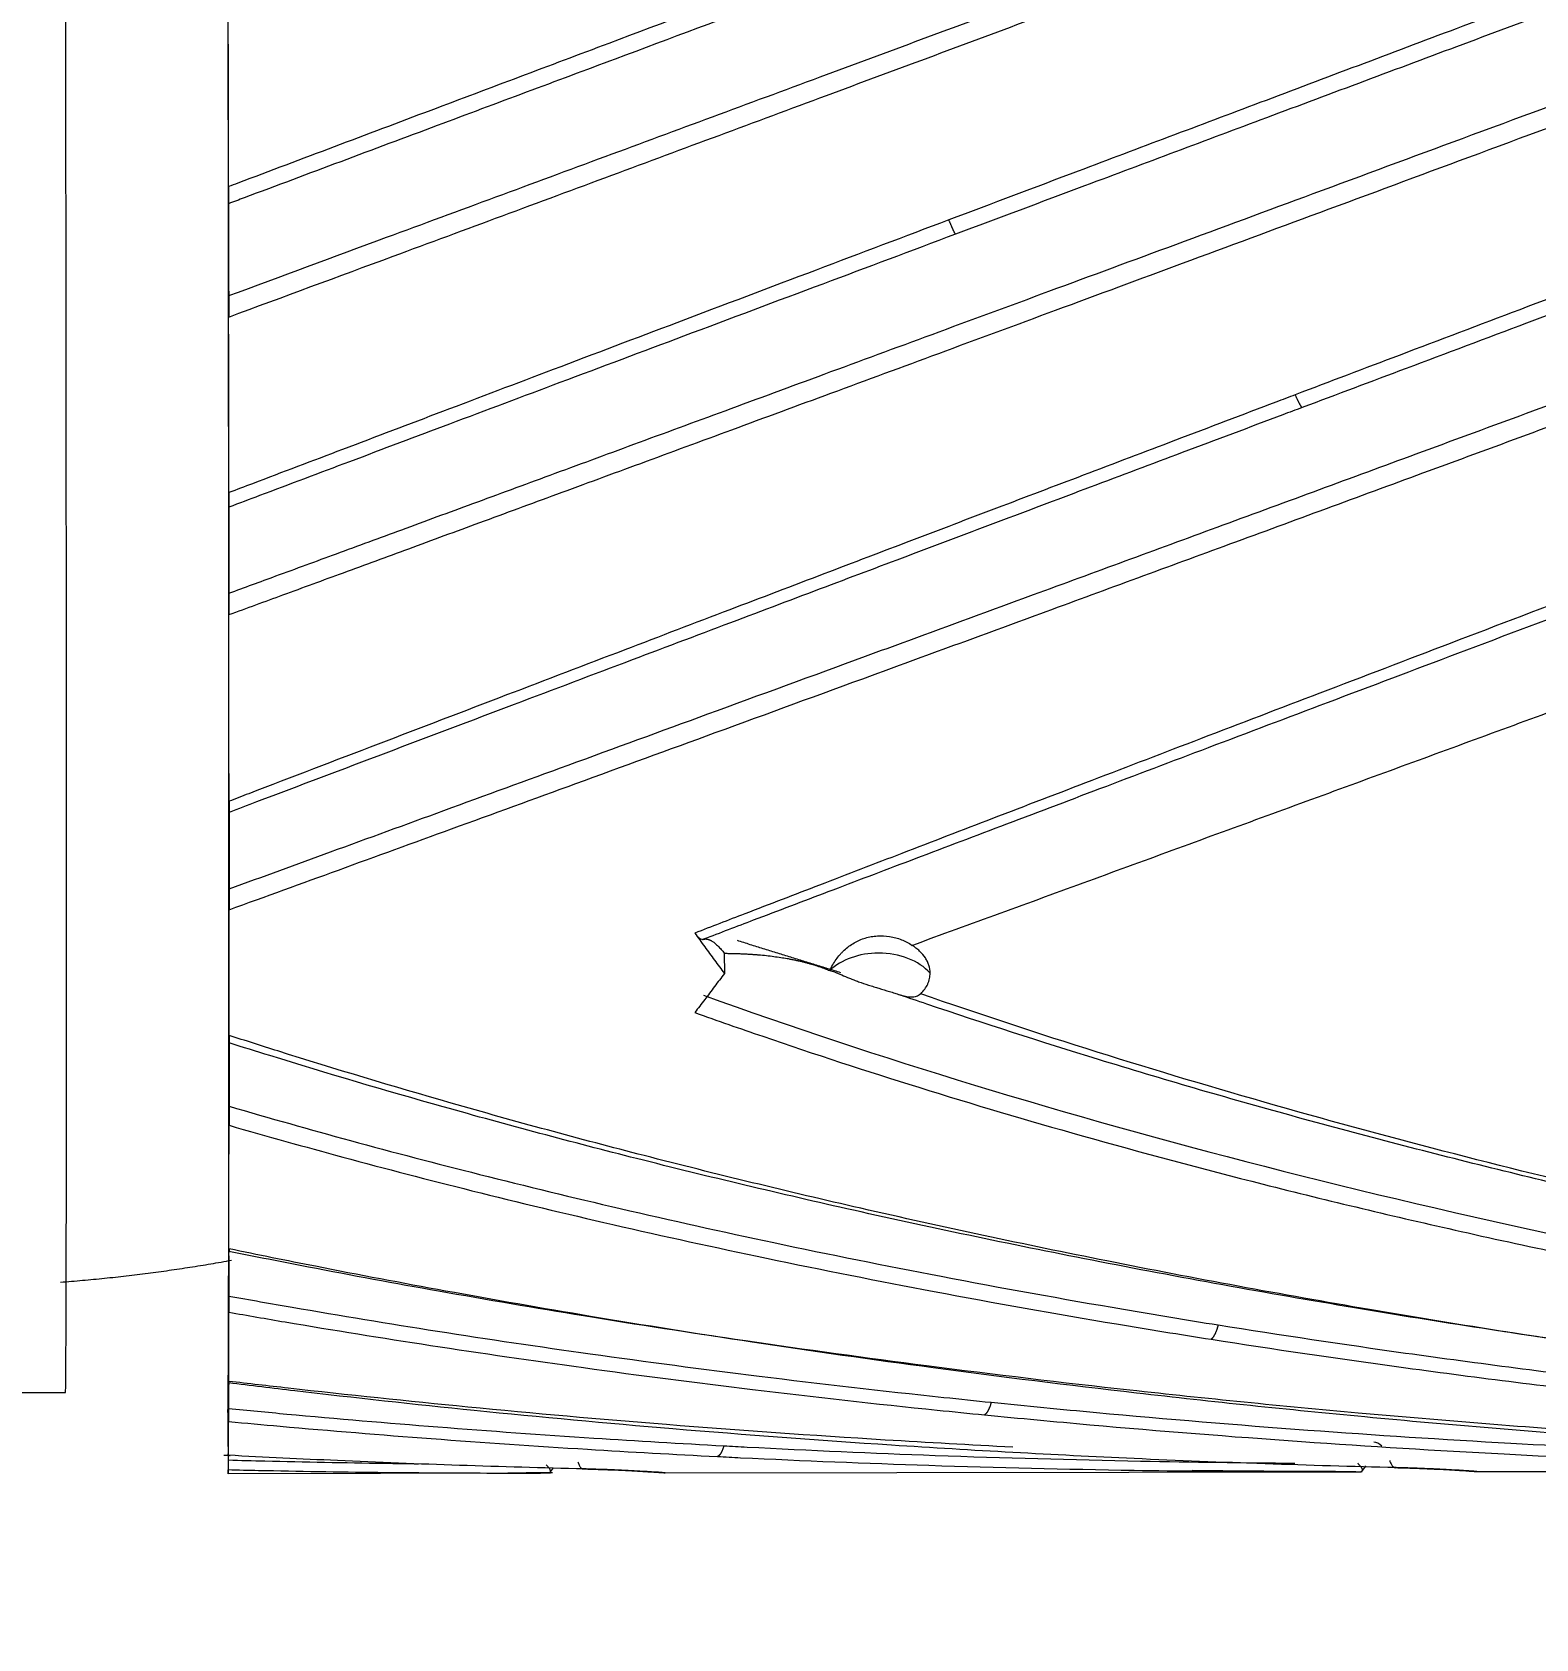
# Model space of a CAD drawing. Extents: x 16539 to 19738, y -91 to 2224.
# Drawn here: x 17701.7 to 17720.22, y 1903.74 to 1923.53 of the extents above; entities that cross this region are included whole.
import ezdxf

# ---------------------------------------------------------------- set-up
doc = ezdxf.new("R2010")
doc.units = 0
doc.header["$LTSCALE"] = 10
doc.header["$MEASUREMENT"] = 0
doc.header["$PDMODE"] = 3
doc.header["$PDSIZE"] = -10
doc.layers.get('0').update_dxf_attribs({"linetype": 'CONTINUOUS'})
doc.layers.get('DEFPOINTS').update_dxf_attribs({"linetype": 'CONTINUOUS'})
doc.layers.add('1', color=7, linetype='CONTINUOUS')
doc.styles.add('Daelim Dimension', font='NanumGothic.ttf')
doc.dimstyles.new('DEFAULT', dxfattribs={"dimscale": 2, "dimtxt": 2, "dimasz": 2, "dimexe": 0, "dimexo": 2, "dimgap": 1, "dimtad": 1, "dimdec": 1, "dimzin": 9, "dimdsep": 46, "dimtxsty": 'Daelim Dimension', "dimcen": 0.5, "dimclrd": 5, "dimclre": 5, "dimclrt": 256, "dimadec": 1, "dimazin": 0, "dimtfac": 1, "dimtdec": 1, "dimtix": 1, "dimtmove": 0, "dimatfit": 3, "dimfxl": 1, "dimtolj": 1, "dimtzin": 1, "dimlwd": 9, "dimlwe": 9, "dimarcsym": 0})

# ---------------------------------------------------------------- blocks, each defined once
blk = doc.blocks.new('*D22')
at = {"color": 5, "lineweight": 9, "ltscale": 0.5, "transparency": 16777216}
for p, q in [((17622.78, 2064.783), (18054.86, 2064.783)), ((18052.86, 1462.432), (18052.86, 2056.783)), ((17517.576, 1454.432), (18054.86, 1454.432))]:
    blk.add_line(p, q, dxfattribs=at)
at = {"color": 5, "ltscale": 0.5, "transparency": 16777216}
for points in [[(18051.527, 2056.783), (18054.193, 2056.783), (18052.86, 2064.783)], [(18051.527, 1462.432), (18054.193, 1462.432), (18052.86, 1454.432)]]:
    blk.add_solid(points, dxfattribs=at)
at = {"layer": 'DEFPOINTS', "color": 0, "ltscale": 0.5, "transparency": 16777216}
for p in [(17618.78, 2064.783), (18052.86, 2064.783), (17513.576, 1454.432)]:
    blk.add_point(p, dxfattribs=at)
at = {"color": 7, "ltscale": 0.5, "transparency": 16777216, "insert": (18039.973, 1759.608), "char_height": 20, "attachment_point": 5, "rotation": 90, "style": 'Daelim Dimension'}
blk.add_mtext('\\A1;610', dxfattribs=at)
blk = doc.blocks.new('*D25')
at = {"color": 5, "lineweight": 9, "ltscale": 0.5, "transparency": 16777216}
for p, q in [((17262.108, 1902.579), (17262.108, 1410.458)), ((17757.109, 1902.161), (17757.109, 1410.458)), ((17270.108, 1412.458), (17749.109, 1412.458))]:
    blk.add_line(p, q, dxfattribs=at)
at = {"color": 5, "ltscale": 0.5, "transparency": 16777216}
for points in [[(17270.108, 1413.791), (17270.108, 1411.125), (17262.108, 1412.458)], [(17749.109, 1413.791), (17749.109, 1411.125), (17757.109, 1412.458)]]:
    blk.add_solid(points, dxfattribs=at)
at = {"layer": 'DEFPOINTS', "color": 0, "ltscale": 0.5, "transparency": 16777216}
for p in [(17262.108, 1906.579), (17757.109, 1906.161), (17757.109, 1412.458)]:
    blk.add_point(p, dxfattribs=at)
at = {"color": 7, "ltscale": 0.5, "transparency": 16777216, "insert": (17509.609, 1425.345), "char_height": 20, "attachment_point": 5, "style": 'Daelim Dimension'}
blk.add_mtext('\\A1;495', dxfattribs=at)
blk = doc.blocks.new('*D27')
at = {"color": 5, "lineweight": 9, "ltscale": 0.5, "transparency": 16777216}
for p, q in [((17546.676, 2064.9), (17895.751, 2064.9)), ((17893.751, 1615.973), (17893.751, 2056.9)), ((17517.701, 1607.973), (17895.751, 1607.973))]:
    blk.add_line(p, q, dxfattribs=at)
at = {"color": 5, "ltscale": 0.5, "transparency": 16777216}
for points in [[(17892.418, 2056.9), (17895.085, 2056.9), (17893.751, 2064.9)], [(17892.418, 1615.973), (17895.085, 1615.973), (17893.751, 1607.973)]]:
    blk.add_solid(points, dxfattribs=at)
at = {"layer": 'DEFPOINTS', "color": 0, "ltscale": 0.5, "transparency": 16777216}
for p in [(17542.676, 2064.9), (17893.751, 2064.9), (17513.701, 1607.973)]:
    blk.add_point(p, dxfattribs=at)
at = {"color": 7, "ltscale": 0.5, "transparency": 16777216, "insert": (17880.979, 1836.436), "char_height": 20, "attachment_point": 5, "rotation": 90, "style": 'Daelim Dimension'}
blk.add_mtext('\\A1;457', dxfattribs=at)

msp = doc.modelspace()

# ---------------------------------------------------------------- linework, layer by layer
at = {"layer": '1', "color": 7, "linetype": 'Continuous', "lineweight": 18}
for p, q in [((17710.222, 1912.185), (17710.223, 1911.937)), ((17541.189, 1906.518), (17702.108, 1906.774)), ((17704.109, 1906.527), (17704.11, 1905.777)), ((17704.11, 1905.777), (17707.87, 1905.783)), ((17709.492, 1905.785), (17718.061, 1905.799)), ((17719.492, 1905.801), (17727.871, 1905.814))]:
    msp.add_line(p, q, dxfattribs=at)
for centre, major_axis, ratio, start_param, end_param in [((17702.076, 1926.774), (0.032, -20), 0.00156, 6.283183, 9.424775), ((17704.076, 1926.777), (0.032, -20.25), 0.00156, 6.283183, 7.853979), ((17704.076, 1926.777), (-0.033, 21), 0.00156, 4.464786, 4.566136), ((17704.076, 1926.777), (-0.033, 21), 0.00156, 4.273848, 4.38499), ((17704.076, 1926.777), (-0.033, 21), 0.00156, 4.061793, 4.193177), ((17704.076, 1926.777), (-0.033, 21), 0.00156, 3.874823, 3.979156), ((17704.076, 1926.777), (-0.033, 21), 0.00156, 3.660804, 3.792181), ((17704.076, 1926.777), (-0.033, 21), 0.00156, 3.468993, 3.580126), ((17704.076, 1926.777), (-0.033, 21), 0.00156, 3.287844, 3.389189), ((17718.223, 1905.411), (-0.008, -0.75), 0.350228, 2.784633, 3.177332), ((17704.076, 1926.777), (-0.033, 21), 0.00156, 3.14159, 3.208407)]:
    msp.add_ellipse(centre, major_axis=major_axis, ratio=ratio, start_param=start_param, end_param=end_param, dxfattribs=at)
at = {"layer": '1', "color": 7, "linetype": 'Continuous', "lineweight": 13}
for major_axis, start_param, end_param in [((0.75, 0), 1.573002, 2.505719), ((-0.75, 0), 3.70633, 4.714595)]:
    msp.add_ellipse((17712.124, 1911.657), major_axis=major_axis, ratio=0.707108, start_param=start_param, end_param=end_param, dxfattribs=at)
at = {"layer": '1', "color": 7, "linetype": 'Continuous', "lineweight": 18}
for points, knots in [([(17747.87, 1926.846), (17746.478, 1926.325), (17743.784, 1925.316), (17739.909, 1923.86), (17736.354, 1922.522), (17733.128, 1921.305), (17730.2, 1920.198), (17727.541, 1919.19), (17725.13, 1918.276), (17722.952, 1917.447), (17720.989, 1916.7), (17719.213, 1916.022), (17717.599, 1915.406), (17716.128, 1914.843), (17714.785, 1914.328), (17713.559, 1913.858), (17712.442, 1913.428), (17711.425, 1913.037), (17710.575, 1912.71), (17710.064, 1912.513), (17709.859, 1912.433)], [0, 0, 0, 0, 0.108226, 0.209563, 0.301641, 0.385393, 0.461507, 0.530868, 0.594071, 0.651236, 0.702815, 0.749624, 0.792378, 0.831554, 0.867473, 0.900385, 0.930499, 0.958044, 0.983157, 1, 1, 1, 1]), ([(17727.87, 1926.814), (17727.437, 1926.653), (17726.209, 1926.193), (17724.166, 1925.427), (17721.721, 1924.509), (17719.265, 1923.586), (17716.878, 1922.687), (17714.795, 1921.902), (17713.519, 1921.42), (17712.989, 1921.22)], [0, 0, 0, 0, 0.087041, 0.247089, 0.411197, 0.579335, 0.74205, 0.892746, 1, 1, 1, 1]), ([(17737.87, 1926.83), (17737.229, 1926.59), (17735.593, 1925.978), (17733.042, 1925.021), (17730.302, 1923.992), (17727.798, 1923.05), (17725.53, 1922.195), (17723.493, 1921.427), (17721.682, 1920.743), (17720.057, 1920.128), (17718.602, 1919.577), (17717.681, 1919.228), (17717.255, 1919.066)], [0, 0, 0, 0, 0.092924, 0.237218, 0.37012, 0.490597, 0.600989, 0.700099, 0.787194, 0.86512, 0.937449, 1, 1, 1, 1]), ([(17747.948, 1926.633), (17746.557, 1926.115), (17743.863, 1925.111), (17739.988, 1923.665), (17736.434, 1922.336), (17733.209, 1921.128), (17730.282, 1920.03), (17727.625, 1919.032), (17725.216, 1918.126), (17723.04, 1917.306), (17721.078, 1916.567), (17719.304, 1915.897), (17717.692, 1915.288), (17716.222, 1914.732), (17714.881, 1914.224), (17713.657, 1913.76), (17712.541, 1913.337), (17711.526, 1912.952), (17710.679, 1912.63), (17710.17, 1912.436), (17709.966, 1912.358)], [0, 0, 0, 0, 0.108234, 0.209578, 0.301662, 0.38542, 0.461539, 0.530905, 0.594113, 0.651281, 0.702864, 0.749676, 0.792433, 0.831612, 0.867534, 0.900448, 0.930564, 0.958111, 0.983226, 1, 1, 1, 1]), ([(17727.948, 1926.602), (17727.516, 1926.44), (17726.288, 1925.983), (17724.245, 1925.222), (17721.8, 1924.309), (17719.344, 1923.392), (17716.958, 1922.5), (17714.875, 1921.72), (17713.6, 1921.242), (17713.07, 1921.044)], [0, 0, 0, 0, 0.087041, 0.247089, 0.411197, 0.579335, 0.74205, 0.892746, 1, 1, 1, 1]), ([(17737.948, 1926.617), (17737.307, 1926.379), (17735.672, 1925.769), (17733.12, 1924.818), (17730.381, 1923.795), (17727.878, 1922.86), (17725.61, 1922.011), (17723.575, 1921.249), (17721.764, 1920.57), (17720.14, 1919.961), (17718.686, 1919.414), (17717.765, 1919.069), (17717.339, 1918.908)], [0, 0, 0, 0, 0.092924, 0.237218, 0.37012, 0.490597, 0.600989, 0.700099, 0.787194, 0.86512, 0.937449, 1, 1, 1, 1]), ([(17704.118, 1920.287), (17704.766, 1920.527), (17706.311, 1921.097), (17708.739, 1921.995), (17711.353, 1922.963), (17713.838, 1923.885), (17716.177, 1924.753), (17717.681, 1925.312), (17718.417, 1925.585)], [0, 0, 0, 0, 0.13637, 0.325005, 0.509989, 0.684792, 0.845888, 1, 1, 1, 1]), ([(17704.121, 1916.622), (17704.314, 1916.692), (17704.755, 1916.854), (17705.464, 1917.115), (17706.273, 1917.412), (17707.15, 1917.735), (17708.103, 1918.085), (17709.138, 1918.467), (17710.264, 1918.881), (17711.488, 1919.333), (17712.818, 1919.823), (17714.261, 1920.356), (17715.826, 1920.934), (17717.524, 1921.562), (17719.367, 1922.244), (17721.372, 1922.986), (17723.557, 1923.796), (17725.926, 1924.675), (17727.568, 1925.285), (17728.417, 1925.601)], [0, 0, 0, 0, 0.024037, 0.055009, 0.088442, 0.124702, 0.164033, 0.206759, 0.25317, 0.303572, 0.358274, 0.417592, 0.481854, 0.551438, 0.626872, 0.708853, 0.798172, 0.895687, 1, 1, 1, 1]), ([(17704.123, 1912.979), (17704.538, 1913.13), (17705.419, 1913.451), (17706.811, 1913.96), (17708.36, 1914.526), (17710.09, 1915.159), (17712.022, 1915.867), (17714.138, 1916.643), (17716.399, 1917.474), (17718.8, 1918.358), (17721.383, 1919.31), (17724.209, 1920.352), (17727.316, 1921.5), (17730.726, 1922.763), (17734.46, 1924.147), (17737.06, 1925.112), (17738.417, 1925.617)], [0, 0, 0, 0, 0.037393, 0.079015, 0.124474, 0.175282, 0.232416, 0.29518, 0.361449, 0.430769, 0.505173, 0.586838, 0.676704, 0.774993, 0.882559, 1, 1, 1, 1]), ([(17704.118, 1920.024), (17704.793, 1920.273), (17706.365, 1920.854), (17708.819, 1921.764), (17711.432, 1922.735), (17713.917, 1923.659), (17716.255, 1924.53), (17717.76, 1925.091), (17718.496, 1925.366)], [0, 0, 0, 0, 0.14126, 0.328827, 0.512763, 0.686577, 0.84676, 1, 1, 1, 1]), ([(17704.121, 1916.357), (17704.343, 1916.438), (17704.812, 1916.61), (17705.551, 1916.881), (17706.359, 1917.178), (17707.235, 1917.501), (17708.187, 1917.851), (17709.222, 1918.232), (17710.347, 1918.647), (17711.571, 1919.098), (17712.9, 1919.589), (17714.342, 1920.122), (17715.907, 1920.701), (17717.604, 1921.33), (17719.447, 1922.013), (17721.451, 1922.758), (17723.636, 1923.57), (17726.005, 1924.452), (17727.647, 1925.065), (17728.496, 1925.382)], [0, 0, 0, 0, 0.02755, 0.058411, 0.091724, 0.127853, 0.167042, 0.209614, 0.255858, 0.30608, 0.360584, 0.419689, 0.48372, 0.553053, 0.628215, 0.709901, 0.798898, 0.896063, 1, 1, 1, 1]), ([(17704.123, 1912.722), (17704.571, 1912.884), (17705.482, 1913.216), (17706.906, 1913.734), (17708.453, 1914.298), (17710.181, 1914.929), (17712.111, 1915.635), (17714.225, 1916.41), (17716.484, 1917.24), (17718.884, 1918.123), (17721.466, 1919.075), (17724.291, 1920.119), (17727.396, 1921.268), (17730.806, 1922.533), (17734.539, 1923.922), (17737.139, 1924.891), (17738.496, 1925.398)], [0, 0, 0, 0, 0.040216, 0.081716, 0.127042, 0.177701, 0.234667, 0.297247, 0.363322, 0.432438, 0.506624, 0.58805, 0.677652, 0.775652, 0.882903, 1, 1, 1, 1]), ([(17712.533, 1912.283), (17713.257, 1912.547), (17713.983, 1912.812), (17715.077, 1913.212), (17715.443, 1913.346), (17716.175, 1913.614), (17716.541, 1913.748), (17717.643, 1914.151), (17718.379, 1914.421), (17719.856, 1914.963), (17720.596, 1915.235), (17721.71, 1915.644), (17722.081, 1915.781), (17722.825, 1916.054), (17723.197, 1916.191), (17724.314, 1916.603), (17725.061, 1916.878), (17726.556, 1917.429), (17727.304, 1917.705), (17728.804, 1918.259), (17729.555, 1918.536), (17731.809, 1919.37), (17733.315, 1919.928), (17735.578, 1920.767), (17736.333, 1921.047), (17737.844, 1921.608), (17738.599, 1921.889), (17740.112, 1922.451), (17740.868, 1922.732), (17742.382, 1923.295), (17743.139, 1923.577), (17745.411, 1924.424), (17746.926, 1924.989), (17748.442, 1925.555)], [0, 0, 0, 0, 0.0625, 0.0625, 0.09375, 0.09375, 0.125, 0.125, 0.1875, 0.1875, 0.25, 0.25, 0.28125, 0.28125, 0.3125, 0.3125, 0.375, 0.375, 0.4375, 0.4375, 0.5, 0.5, 0.625, 0.625, 0.6875, 0.6875, 0.75, 0.75, 0.8125, 0.8125, 0.875, 0.875, 1, 1, 1, 1]), ([(17711.994, 1924.596), (17711.606, 1924.45), (17710.54, 1924.05), (17708.744, 1923.374), (17706.543, 1922.545), (17704.983, 1921.957), (17704.154, 1921.644), (17704.116, 1921.63)], [0, 0, 0, 0, 0.147638, 0.405149, 0.683568, 0.985724, 1, 1, 1, 1]), ([(17712.073, 1924.395), (17711.685, 1924.25), (17710.62, 1923.853), (17708.823, 1923.181), (17706.623, 1922.359), (17705.037, 1921.765), (17704.181, 1921.444), (17704.116, 1921.42)], [0, 0, 0, 0, 0.146133, 0.401019, 0.676601, 0.975677, 1, 1, 1, 1]), ([(17704.116, 1921.63), (17704.116, 1921.608), (17704.116, 1921.587), (17704.116, 1921.556), (17704.116, 1921.546), (17704.116, 1921.527), (17704.116, 1921.517), (17704.116, 1921.49), (17704.116, 1921.474), (17704.116, 1921.451), (17704.116, 1921.444), (17704.116, 1921.431), (17704.116, 1921.425), (17704.116, 1921.42)], [0, 0, 0, 0, 0.25, 0.25, 0.375, 0.375, 0.5, 0.5, 0.75, 0.75, 0.875, 0.875, 1, 1, 1, 1]), ([(17704.116, 1921.42), (17704.116, 1921.394), (17704.116, 1921.363), (17704.116, 1921.31), (17704.116, 1921.291), (17704.116, 1921.262), (17704.116, 1921.252), (17704.116, 1921.231), (17704.116, 1921.221), (17704.116, 1921.167), (17704.116, 1921.122), (17704.116, 1921.061), (17704.116, 1921.049), (17704.117, 1921.024), (17704.117, 1921.011), (17704.117, 1920.973), (17704.117, 1920.947), (17704.117, 1920.869), (17704.117, 1920.816), (17704.117, 1920.748), (17704.117, 1920.734), (17704.117, 1920.707), (17704.117, 1920.666), (17704.117, 1920.599), (17704.117, 1920.545), (17704.117, 1920.505), (17704.117, 1920.492), (17704.117, 1920.465), (17704.117, 1920.452), (17704.117, 1920.386), (17704.118, 1920.336), (17704.118, 1920.287)], [0, 0, 0, 0, 0.125, 0.125, 0.1875, 0.1875, 0.21875, 0.21875, 0.25, 0.25, 0.375, 0.375, 0.40625, 0.40625, 0.4375, 0.4375, 0.5, 0.5, 0.625, 0.625, 0.65625, 0.65625, 0.6875, 0.75, 0.8125, 0.8125, 0.84375, 0.84375, 0.875, 0.875, 1, 1, 1, 1]), ([(17712.989, 1921.22), (17712.443, 1921.014), (17711.326, 1920.592), (17709.7, 1919.977), (17708.166, 1919.396), (17706.794, 1918.875), (17705.56, 1918.407), (17704.684, 1918.074), (17704.217, 1917.897), (17704.12, 1917.86)], [0, 0, 0, 0, 0.183763, 0.376762, 0.548611, 0.702351, 0.841327, 0.966982, 1, 1, 1, 1]), ([(17713.07, 1921.044), (17712.525, 1920.839), (17711.408, 1920.42), (17709.783, 1919.811), (17708.25, 1919.235), (17706.879, 1918.72), (17705.646, 1918.256), (17704.741, 1917.915), (17704.246, 1917.729), (17704.12, 1917.682)], [0, 0, 0, 0, 0.181979, 0.373106, 0.543287, 0.695535, 0.833163, 0.957598, 1, 1, 1, 1]), ([(17704.118, 1920.287), (17704.118, 1920.267), (17704.118, 1920.246), (17704.118, 1920.214), (17704.118, 1920.203), (17704.118, 1920.18), (17704.118, 1920.169), (17704.118, 1920.135), (17704.118, 1920.113), (17704.118, 1920.079), (17704.118, 1920.068), (17704.118, 1920.045), (17704.118, 1920.034), (17704.118, 1920.024)], [0, 0, 0, 0, 0.25, 0.25, 0.375, 0.375, 0.5, 0.5, 0.75, 0.75, 0.875, 0.875, 1, 1, 1, 1]), ([(17717.255, 1919.066), (17717.175, 1919.036), (17716.683, 1918.849), (17715.812, 1918.518), (17714.664, 1918.082), (17713.581, 1917.671), (17712.517, 1917.266), (17711.421, 1916.848), (17710.244, 1916.4), (17708.94, 1915.902), (17707.496, 1915.35), (17705.952, 1914.759), (17704.814, 1914.324), (17704.203, 1914.089), (17704.123, 1914.058)], [0, 0, 0, 0, 0.017886, 0.111342, 0.197032, 0.27776, 0.357117, 0.43894, 0.527189, 0.625661, 0.7369, 0.858399, 0.981249, 1, 1, 1, 1]), ([(17717.339, 1918.908), (17717.26, 1918.879), (17716.767, 1918.693), (17715.897, 1918.366), (17714.75, 1917.935), (17713.668, 1917.527), (17712.604, 1917.126), (17711.509, 1916.714), (17710.333, 1916.27), (17709.031, 1915.778), (17707.589, 1915.233), (17706.046, 1914.65), (17704.877, 1914.207), (17704.236, 1913.964), (17704.123, 1913.921)], [0, 0, 0, 0, 0.017753, 0.110512, 0.195562, 0.275688, 0.354453, 0.435665, 0.523256, 0.620993, 0.731402, 0.851995, 0.973928, 1, 1, 1, 1]), ([(17704.12, 1917.86), (17704.12, 1917.839), (17704.12, 1917.819), (17704.12, 1917.792), (17704.12, 1917.783), (17704.12, 1917.766), (17704.12, 1917.758), (17704.12, 1917.735), (17704.12, 1917.721), (17704.12, 1917.704), (17704.12, 1917.699), (17704.12, 1917.689), (17704.12, 1917.685), (17704.12, 1917.682)], [0, 0, 0, 0, 0.25, 0.25, 0.375, 0.375, 0.5, 0.5, 0.75, 0.75, 0.875, 0.875, 1, 1, 1, 1]), ([(17704.12, 1917.682), (17704.12, 1917.664), (17704.12, 1917.642), (17704.12, 1917.601), (17704.12, 1917.587), (17704.12, 1917.563), (17704.12, 1917.554), (17704.12, 1917.537), (17704.12, 1917.529), (17704.12, 1917.483), (17704.12, 1917.444), (17704.12, 1917.39), (17704.12, 1917.379), (17704.12, 1917.356), (17704.12, 1917.345), (17704.12, 1917.31), (17704.12, 1917.286), (17704.12, 1917.213), (17704.12, 1917.163), (17704.12, 1917.097), (17704.12, 1917.083), (17704.12, 1917.056), (17704.12, 1917.016), (17704.12, 1916.949), (17704.12, 1916.894), (17704.121, 1916.839), (17704.121, 1916.812), (17704.121, 1916.729), (17704.121, 1916.675), (17704.121, 1916.622)], [0, 0, 0, 0, 0.125, 0.125, 0.1875, 0.1875, 0.21875, 0.21875, 0.25, 0.25, 0.375, 0.375, 0.40625, 0.40625, 0.4375, 0.4375, 0.5, 0.5, 0.625, 0.625, 0.65625, 0.65625, 0.6875, 0.75, 0.8125, 0.8125, 0.875, 0.875, 1, 1, 1, 1]), ([(17704.121, 1916.622), (17704.121, 1916.6), (17704.121, 1916.577), (17704.121, 1916.543), (17704.121, 1916.532), (17704.121, 1916.509), (17704.121, 1916.497), (17704.121, 1916.463), (17704.121, 1916.441), (17704.121, 1916.409), (17704.121, 1916.398), (17704.121, 1916.377), (17704.121, 1916.367), (17704.121, 1916.357)], [0, 0, 0, 0, 0.25, 0.25, 0.375, 0.375, 0.5, 0.5, 0.75, 0.75, 0.875, 0.875, 1, 1, 1, 1]), ([(17704.123, 1913.921), (17704.122, 1913.915), (17704.122, 1913.902), (17704.122, 1913.876), (17704.122, 1913.866), (17704.122, 1913.849), (17704.122, 1913.843), (17704.122, 1913.83), (17704.122, 1913.824), (17704.122, 1913.789), (17704.122, 1913.757), (17704.122, 1913.712), (17704.122, 1913.703), (17704.122, 1913.684), (17704.122, 1913.674), (17704.122, 1913.644), (17704.122, 1913.624), (17704.122, 1913.559), (17704.122, 1913.513), (17704.122, 1913.44), (17704.122, 1913.414), (17704.122, 1913.363), (17704.122, 1913.337), (17704.122, 1913.258), (17704.122, 1913.204), (17704.123, 1913.134), (17704.123, 1913.12), (17704.123, 1913.092), (17704.123, 1913.077), (17704.123, 1913.035), (17704.123, 1913.007), (17704.123, 1912.979)], [0, 0, 0, 0, 0.125, 0.125, 0.1875, 0.1875, 0.21875, 0.21875, 0.25, 0.25, 0.375, 0.375, 0.40625, 0.40625, 0.4375, 0.4375, 0.5, 0.5, 0.625, 0.625, 0.6875, 0.6875, 0.75, 0.75, 0.875, 0.875, 0.90625, 0.90625, 0.9375, 0.9375, 1, 1, 1, 1]), ([(17704.123, 1914.058), (17704.123, 1914.039), (17704.123, 1914.022), (17704.123, 1913.999), (17704.123, 1913.992), (17704.123, 1913.978), (17704.123, 1913.971), (17704.123, 1913.954), (17704.123, 1913.944), (17704.123, 1913.929), (17704.123, 1913.924), (17704.123, 1913.921)], [0, 0, 0, 0, 0.25, 0.25, 0.375, 0.375, 0.5, 0.5, 0.75, 0.75, 1, 1, 1, 1]), ([(17704.123, 1912.979), (17704.123, 1912.955), (17704.123, 1912.932), (17704.123, 1912.898), (17704.123, 1912.886), (17704.123, 1912.864), (17704.123, 1912.852), (17704.123, 1912.819), (17704.123, 1912.798), (17704.123, 1912.768), (17704.123, 1912.759), (17704.123, 1912.74), (17704.123, 1912.731), (17704.123, 1912.722)], [0, 0, 0, 0, 0.25, 0.25, 0.375, 0.375, 0.5, 0.5, 0.75, 0.75, 0.875, 0.875, 1, 1, 1, 1]), ([(17709.859, 1912.433), (17709.869, 1912.42), (17709.879, 1912.407), (17709.894, 1912.392), (17709.899, 1912.387), (17709.908, 1912.379), (17709.913, 1912.375), (17709.927, 1912.365), (17709.935, 1912.361), (17709.948, 1912.358), (17709.952, 1912.357), (17709.959, 1912.357), (17709.963, 1912.357), (17709.966, 1912.358)], [0, 0, 0, 0, 0.25, 0.25, 0.375, 0.375, 0.5, 0.5, 0.75, 0.75, 0.875, 0.875, 1, 1, 1, 1]), ([(17711.521, 1911.972), (17711.544, 1912.02), (17711.57, 1912.066), (17711.614, 1912.129), (17711.63, 1912.149), (17711.655, 1912.178), (17711.664, 1912.188), (17711.681, 1912.206), (17711.69, 1912.215), (17711.736, 1912.258), (17711.776, 1912.288), (17711.831, 1912.32), (17711.842, 1912.326), (17711.865, 1912.337), (17711.899, 1912.353), (17711.958, 1912.375), (17712.007, 1912.386), (17712.057, 1912.395), (17712.082, 1912.398), (17712.158, 1912.403), (17712.209, 1912.401), (17712.284, 1912.389), (17712.309, 1912.383), (17712.358, 1912.37), (17712.381, 1912.362), (17712.45, 1912.335), (17712.494, 1912.312), (17712.533, 1912.284)], [0, 0, 0, 0, 0.125, 0.125, 0.1875, 0.1875, 0.21875, 0.21875, 0.25, 0.25, 0.375, 0.375, 0.40625, 0.40625, 0.4375, 0.5, 0.5625, 0.5625, 0.625, 0.625, 0.75, 0.75, 0.8125, 0.8125, 0.875, 0.875, 1, 1, 1, 1]), ([(17710.222, 1912.185), (17710.232, 1912.185), (17710.252, 1912.185), (17710.281, 1912.184), (17710.31, 1912.184), (17710.337, 1912.183), (17710.363, 1912.183), (17710.389, 1912.182), (17710.413, 1912.181), (17710.437, 1912.18), (17710.459, 1912.179), (17710.481, 1912.178), (17710.501, 1912.177), (17710.521, 1912.176), (17710.539, 1912.175), (17710.557, 1912.174), (17710.574, 1912.172), (17710.589, 1912.171), (17710.604, 1912.17), (17710.618, 1912.169), (17710.631, 1912.168), (17710.672, 1912.165), (17710.739, 1912.158), (17710.831, 1912.147), (17710.916, 1912.135), (17710.986, 1912.123), (17711.043, 1912.113), (17711.089, 1912.103), (17711.133, 1912.094), (17711.176, 1912.084), (17711.217, 1912.074), (17711.257, 1912.063), (17711.296, 1912.052), (17711.332, 1912.042), (17711.367, 1912.03), (17711.401, 1912.019), (17711.433, 1912.008), (17711.464, 1911.996), (17711.493, 1911.984), (17711.511, 1911.976), (17711.521, 1911.972)], [0, 0, 0, 0, 0.022366, 0.04403, 0.064989, 0.085243, 0.10479, 0.123629, 0.14176, 0.15918, 0.17589, 0.191889, 0.207175, 0.22175, 0.235611, 0.24876, 0.261194, 0.272916, 0.283923, 0.294216, 0.303795, 0.31266, 0.386333, 0.455235, 0.519346, 0.578657, 0.615059, 0.650492, 0.684953, 0.718442, 0.750958, 0.782501, 0.81307, 0.842667, 0.871294, 0.898953, 0.925648, 0.951384, 0.976165, 1, 1, 1, 1]), ([(17712.758, 1911.941), (17712.758, 1911.974), (17712.753, 1912.006), (17712.738, 1912.053), (17712.732, 1912.068), (17712.721, 1912.092), (17712.717, 1912.099), (17712.708, 1912.114), (17712.704, 1912.122), (17712.68, 1912.158), (17712.656, 1912.186), (17712.621, 1912.219), (17712.614, 1912.225), (17712.599, 1912.238), (17712.576, 1912.256), (17712.551, 1912.273), (17712.533, 1912.284)], [0, 0, 0, 0, 0.25, 0.25, 0.375, 0.375, 0.4375, 0.4375, 0.5, 0.5, 0.75, 0.75, 0.8125, 0.8125, 0.875, 1, 1, 1, 1]), ([(17711.521, 1911.972), (17711.54, 1911.969), (17711.562, 1911.962), (17711.599, 1911.948), (17711.612, 1911.943), (17711.632, 1911.934), (17711.639, 1911.932), (17711.653, 1911.926), (17711.661, 1911.922), (17711.698, 1911.906), (17711.73, 1911.893), (17711.783, 1911.871), (17711.8, 1911.864), (17711.828, 1911.853), (17711.838, 1911.85), (17711.857, 1911.842), (17711.867, 1911.839), (17711.916, 1911.821), (17711.956, 1911.807), (17712.019, 1911.787), (17712.041, 1911.78), (17712.084, 1911.767), (17712.106, 1911.76), (17712.171, 1911.741), (17712.214, 1911.728), (17712.278, 1911.708), (17712.3, 1911.702), (17712.342, 1911.688), (17712.363, 1911.681), (17712.383, 1911.673)], [0, 0, 0, 0, 0.125, 0.125, 0.1875, 0.1875, 0.21875, 0.21875, 0.25, 0.25, 0.375, 0.375, 0.4375, 0.4375, 0.46875, 0.46875, 0.5, 0.5, 0.625, 0.625, 0.6875, 0.6875, 0.75, 0.75, 0.875, 0.875, 0.9375, 0.9375, 1, 1, 1, 1]), ([(17712.641, 1911.686), (17712.66, 1911.705), (17712.693, 1911.743), (17712.718, 1911.785), (17712.732, 1911.817), (17712.737, 1911.828), (17712.744, 1911.851), (17712.747, 1911.862), (17712.755, 1911.895), (17712.758, 1911.918), (17712.758, 1911.941)], [0, 0, 0, 0, 0.25, 0.5, 0.5, 0.625, 0.625, 0.75, 0.75, 1, 1, 1, 1]), ([(17712.641, 1911.686), (17712.625, 1911.671), (17712.607, 1911.66), (17712.577, 1911.65), (17712.566, 1911.648), (17712.545, 1911.644), (17712.534, 1911.644), (17712.511, 1911.644), (17712.499, 1911.645), (17712.477, 1911.647), (17712.465, 1911.65), (17712.442, 1911.655), (17712.43, 1911.658), (17712.407, 1911.665), (17712.395, 1911.669), (17712.383, 1911.673)], [0, 0, 0, 0, 0.25, 0.25, 0.375, 0.375, 0.5, 0.5, 0.625, 0.625, 0.75, 0.75, 0.875, 0.875, 1, 1, 1, 1]), ([(17738.355, 1906.524), (17737.878, 1906.565), (17736.643, 1906.68), (17734.602, 1906.897), (17732.205, 1907.193), (17729.724, 1907.546), (17727.2, 1907.957), (17724.666, 1908.426), (17722.154, 1908.949), (17719.665, 1909.531), (17717.229, 1910.166), (17714.908, 1910.842), (17713.308, 1911.357), (17712.494, 1911.635), (17712.383, 1911.673)], [0, 0, 0, 0, 0.054253, 0.140761, 0.23259, 0.327907, 0.424598, 0.522057, 0.619414, 0.714622, 0.810678, 0.903459, 0.986842, 1, 1, 1, 1]), ([(17748.496, 1905.896), (17746.983, 1905.932), (17745.47, 1905.991), (17742.445, 1906.154), (17740.934, 1906.259), (17737.913, 1906.516), (17736.405, 1906.669), (17733.392, 1907.023), (17731.888, 1907.225), (17728.887, 1907.683), (17727.39, 1907.938), (17724.404, 1908.508), (17722.915, 1908.822), (17720.693, 1909.342), (17719.953, 1909.523), (17718.478, 1909.904), (17717.743, 1910.103), (17716.276, 1910.521), (17715.545, 1910.739), (17714.088, 1911.197), (17713.363, 1911.436), (17712.641, 1911.686)], [0, 0, 0, 0, 0.125, 0.125, 0.25, 0.25, 0.375, 0.375, 0.5, 0.5, 0.625, 0.625, 0.75, 0.75, 0.8125, 0.8125, 0.875, 0.875, 0.9375, 0.9375, 1, 1, 1, 1]), ([(17709.859, 1911.456), (17710.137, 1911.356), (17711.053, 1911.035), (17712.64, 1910.517), (17714.695, 1909.909), (17716.922, 1909.314), (17719.372, 1908.73), (17721.932, 1908.192), (17723.682, 1907.87), (17724.536, 1907.723)], [0, 0, 0, 0, 0.058266, 0.191403, 0.329781, 0.481883, 0.647441, 0.828323, 1, 1, 1, 1]), ([(17704.123, 1911.173), (17704.123, 1911.158), (17704.123, 1911.144), (17704.123, 1911.126), (17704.123, 1911.12), (17704.123, 1911.11), (17704.123, 1911.106), (17704.123, 1911.094), (17704.123, 1911.088), (17704.123, 1911.081), (17704.123, 1911.08), (17704.123, 1911.082)], [0, 0, 0, 0, 0.25, 0.25, 0.375, 0.375, 0.5, 0.5, 0.75, 0.75, 1, 1, 1, 1]), ([(17738.497, 1905.88), (17738.073, 1905.89), (17737.182, 1905.915), (17735.799, 1905.966), (17734.308, 1906.036), (17732.694, 1906.127), (17730.91, 1906.249), (17728.909, 1906.411), (17726.644, 1906.629), (17724.078, 1906.92), (17721.216, 1907.302), (17718.129, 1907.789), (17714.995, 1908.368), (17712.016, 1909.004), (17709.324, 1909.658), (17706.931, 1910.308), (17705.231, 1910.819), (17704.323, 1911.109), (17704.123, 1911.173)], [0, 0, 0, 0, 0.036547, 0.076852, 0.11931, 0.165301, 0.216205, 0.273401, 0.33827, 0.412188, 0.495734, 0.586704, 0.680915, 0.769619, 0.848138, 0.918497, 0.982039, 1, 1, 1, 1]), ([(17704.123, 1911.082), (17704.123, 1911.086), (17704.123, 1911.084), (17704.123, 1911.073), (17704.123, 1911.068), (17704.122, 1911.059), (17704.122, 1911.055), (17704.122, 1911.047), (17704.122, 1911.043), (17704.122, 1911.021), (17704.122, 1910.998), (17704.122, 1910.964), (17704.122, 1910.957), (17704.122, 1910.942), (17704.122, 1910.934), (17704.122, 1910.91), (17704.122, 1910.893), (17704.122, 1910.84), (17704.122, 1910.801), (17704.122, 1910.736), (17704.122, 1910.713), (17704.122, 1910.667), (17704.122, 1910.644), (17704.122, 1910.571), (17704.122, 1910.52), (17704.122, 1910.453), (17704.122, 1910.44), (17704.122, 1910.412), (17704.122, 1910.399), (17704.123, 1910.357), (17704.123, 1910.33), (17704.123, 1910.301)], [0, 0, 0, 0, 0.125, 0.125, 0.1875, 0.1875, 0.21875, 0.21875, 0.25, 0.25, 0.375, 0.375, 0.40625, 0.40625, 0.4375, 0.4375, 0.5, 0.5, 0.625, 0.625, 0.6875, 0.6875, 0.75, 0.75, 0.875, 0.875, 0.90625, 0.90625, 0.9375, 0.9375, 1, 1, 1, 1]), ([(17732.865, 1906.182), (17732.8, 1906.186), (17732.146, 1906.223), (17730.83, 1906.308), (17728.829, 1906.462), (17726.563, 1906.67), (17723.996, 1906.949), (17721.133, 1907.32), (17718.045, 1907.793), (17714.908, 1908.358), (17711.927, 1908.98), (17709.232, 1909.622), (17706.836, 1910.261), (17705.167, 1910.754), (17704.29, 1911.029), (17704.123, 1911.082)], [0, 0, 0, 0, 0.00665, 0.067442, 0.13575, 0.21322, 0.301498, 0.401274, 0.509917, 0.62243, 0.728366, 0.822138, 0.906166, 0.982053, 1, 1, 1, 1]), ([(17704.123, 1910.301), (17704.62, 1910.156), (17705.645, 1909.866), (17707.251, 1909.445), (17708.99, 1909.024), (17710.885, 1908.603), (17712.951, 1908.187), (17714.777, 1907.858), (17715.916, 1907.67), (17716.305, 1907.607)], [0, 0, 0, 0, 0.124273, 0.255851, 0.398625, 0.553953, 0.722323, 0.90524, 1, 1, 1, 1]), ([(17704.123, 1910.301), (17704.123, 1910.278), (17704.123, 1910.256), (17704.123, 1910.223), (17704.123, 1910.212), (17704.123, 1910.191), (17704.123, 1910.18), (17704.123, 1910.15), (17704.123, 1910.131), (17704.123, 1910.105), (17704.123, 1910.097), (17704.123, 1910.081), (17704.123, 1910.074), (17704.123, 1910.066)], [0, 0, 0, 0, 0.25, 0.25, 0.375, 0.375, 0.5, 0.5, 0.75, 0.75, 0.875, 0.875, 1, 1, 1, 1]), ([(17704.123, 1910.066), (17704.588, 1909.932), (17705.583, 1909.654), (17707.158, 1909.244), (17708.899, 1908.827), (17710.796, 1908.411), (17712.864, 1908.001), (17714.691, 1907.676), (17715.831, 1907.491), (17716.221, 1907.43)], [0, 0, 0, 0, 0.117135, 0.249785, 0.393723, 0.550317, 0.72006, 0.904468, 1, 1, 1, 1]), ([(17704.122, 1908.544), (17704.122, 1908.533), (17704.122, 1908.524), (17704.122, 1908.513), (17704.122, 1908.51), (17704.121, 1908.505), (17704.121, 1908.502), (17704.121, 1908.498), (17704.121, 1908.498), (17704.121, 1908.501), (17704.121, 1908.502), (17704.121, 1908.506), (17704.121, 1908.509), (17704.121, 1908.513)], [0, 0, 0, 0, 0.25, 0.25, 0.375, 0.375, 0.5, 0.5, 0.75, 0.75, 0.875, 0.875, 1, 1, 1, 1]), ([(17728.497, 1905.864), (17727.243, 1905.894), (17724.827, 1905.982), (17721.365, 1906.191), (17718.218, 1906.453), (17715.399, 1906.747), (17712.884, 1907.059), (17710.642, 1907.378), (17708.641, 1907.696), (17706.848, 1908.01), (17705.364, 1908.291), (17704.476, 1908.471), (17704.122, 1908.544)], [0, 0, 0, 0, 0.153443, 0.295879, 0.424259, 0.539483, 0.642235, 0.733848, 0.815899, 0.889598, 0.955877, 1, 1, 1, 1]), ([(17704.12, 1908.459), (17704.12, 1908.456), (17704.12, 1908.453), (17704.12, 1908.424), (17704.12, 1908.395), (17704.12, 1908.352), (17704.12, 1908.343), (17704.12, 1908.325), (17704.12, 1908.298), (17704.12, 1908.248), (17704.12, 1908.206), (17704.12, 1908.161), (17704.12, 1908.138), (17704.12, 1908.066), (17704.12, 1908.015), (17704.12, 1907.962)], [0, 0, 0, 0, 0.029508, 0.029508, 0.272131, 0.272131, 0.332787, 0.332787, 0.393442, 0.514754, 0.636065, 0.636065, 0.757377, 0.757377, 1, 1, 1, 1]), ([(17724.156, 1906.098), (17723.161, 1906.146), (17721.118, 1906.265), (17718.138, 1906.501), (17715.318, 1906.783), (17712.802, 1907.084), (17710.559, 1907.393), (17708.556, 1907.702), (17706.762, 1908.008), (17705.307, 1908.277), (17704.447, 1908.447), (17704.121, 1908.513)], [0, 0, 0, 0, 0.148236, 0.304333, 0.444435, 0.56937, 0.680763, 0.780529, 0.870139, 0.950729, 1, 1, 1, 1]), ([(17704.12, 1907.962), (17704.12, 1907.94), (17704.12, 1907.92), (17704.12, 1907.89), (17704.12, 1907.881), (17704.12, 1907.862), (17704.12, 1907.853), (17704.12, 1907.828), (17704.12, 1907.813), (17704.12, 1907.792), (17704.12, 1907.786), (17704.12, 1907.774), (17704.12, 1907.769), (17704.12, 1907.764)], [0, 0, 0, 0, 0.25, 0.25, 0.375, 0.375, 0.5, 0.5, 0.75, 0.75, 0.875, 0.875, 1, 1, 1, 1]), ([(17704.12, 1907.764), (17704.351, 1907.723), (17705.178, 1907.58), (17706.633, 1907.346), (17708.552, 1907.067), (17710.633, 1906.798), (17712.281, 1906.614), (17713.234, 1906.518), (17713.428, 1906.499)], [0, 0, 0, 0, 0.074844, 0.267728, 0.470522, 0.693882, 0.937677, 1, 1, 1, 1]), ([(17716.305, 1907.607), (17717.074, 1907.484), (17718.745, 1907.234), (17721.277, 1906.907), (17723.807, 1906.632), (17726.109, 1906.424), (17728.16, 1906.271), (17729.989, 1906.159), (17731.635, 1906.077), (17733.122, 1906.019), (17734.47, 1905.98), (17735.694, 1905.954), (17736.473, 1905.944), (17736.845, 1905.94), (17736.846, 1905.94)], [0, 0, 0, 0, 0.113135, 0.245763, 0.371264, 0.483216, 0.582043, 0.670299, 0.749837, 0.821677, 0.886774, 0.945904, 0.999781, 1, 1, 1, 1]), ([(17716.221, 1907.43), (17716.989, 1907.31), (17718.662, 1907.064), (17721.195, 1906.745), (17723.726, 1906.479), (17726.029, 1906.278), (17728.08, 1906.132), (17729.91, 1906.026), (17731.556, 1905.95), (17733.044, 1905.898), (17734.391, 1905.863), (17735.616, 1905.842), (17736.732, 1905.831), (17737.472, 1905.83), (17737.841, 1905.83), (17737.871, 1905.83)], [0, 0, 0, 0, 0.107396, 0.233297, 0.352432, 0.458705, 0.552518, 0.636298, 0.711802, 0.779998, 0.841792, 0.897923, 0.949067, 0.995902, 1, 1, 1, 1]), ([(17704.118, 1906.912), (17704.118, 1906.939), (17704.118, 1906.959), (17704.118, 1906.983), (17704.118, 1906.989), (17704.118, 1906.997), (17704.118, 1906.999), (17704.117, 1907.003), (17704.117, 1907.005), (17704.117, 1907.011), (17704.117, 1907.011), (17704.117, 1907.004), (17704.117, 1907.003), (17704.117, 1906.999), (17704.117, 1906.996), (17704.117, 1906.989), (17704.117, 1906.982), (17704.117, 1906.959), (17704.117, 1906.939), (17704.117, 1906.908), (17704.117, 1906.901), (17704.117, 1906.887), (17704.117, 1906.866), (17704.117, 1906.827), (17704.117, 1906.791), (17704.117, 1906.763), (17704.117, 1906.753), (17704.117, 1906.733), (17704.117, 1906.723), (17704.117, 1906.671), (17704.117, 1906.626), (17704.117, 1906.578)], [0, 0, 0, 0, 0.125, 0.125, 0.1875, 0.1875, 0.21875, 0.21875, 0.25, 0.25, 0.375, 0.375, 0.40625, 0.40625, 0.4375, 0.4375, 0.5, 0.5, 0.625, 0.625, 0.65625, 0.65625, 0.6875, 0.75, 0.8125, 0.8125, 0.84375, 0.84375, 0.875, 0.875, 1, 1, 1, 1]), ([(17713.776, 1906.101), (17713.252, 1906.128), (17711.829, 1906.207), (17709.59, 1906.365), (17707.139, 1906.581), (17705.343, 1906.77), (17704.362, 1906.884), (17704.118, 1906.912)], [0, 0, 0, 0, 0.162503, 0.441302, 0.694678, 0.923994, 1, 1, 1, 1]), ([(17704.118, 1906.892), (17704.118, 1906.885), (17704.118, 1906.88), (17704.118, 1906.875), (17704.118, 1906.875), (17704.118, 1906.874), (17704.118, 1906.874), (17704.118, 1906.877), (17704.118, 1906.88), (17704.118, 1906.89), (17704.118, 1906.894), (17704.118, 1906.902), (17704.118, 1906.907), (17704.118, 1906.912)], [0, 0, 0, 0, 0.25, 0.25, 0.375, 0.375, 0.5, 0.5, 0.75, 0.75, 0.875, 0.875, 1, 1, 1, 1]), ([(17718.497, 1905.849), (17717.421, 1905.874), (17715.349, 1905.946), (17712.379, 1906.11), (17709.67, 1906.312), (17707.22, 1906.538), (17705.397, 1906.738), (17704.389, 1906.859), (17704.118, 1906.892)], [0, 0, 0, 0, 0.224022, 0.431513, 0.618877, 0.789154, 0.943261, 1, 1, 1, 1]), ([(17704.117, 1906.578), (17704.355, 1906.554), (17705.214, 1906.473), (17706.713, 1906.345), (17708.509, 1906.217), (17709.683, 1906.147), (17710.217, 1906.118)], [0, 0, 0, 0, 0.117486, 0.422956, 0.737985, 1, 1, 1, 1]), ([(17704.117, 1906.578), (17704.117, 1906.558), (17704.117, 1906.539), (17704.117, 1906.513), (17704.117, 1906.505), (17704.117, 1906.49), (17704.117, 1906.482), (17704.117, 1906.462), (17704.117, 1906.45), (17704.117, 1906.435), (17704.117, 1906.431), (17704.117, 1906.423), (17704.117, 1906.42), (17704.117, 1906.417)], [0, 0, 0, 0, 0.25, 0.25, 0.375, 0.375, 0.5, 0.5, 0.75, 0.75, 0.875, 0.875, 1, 1, 1, 1]), ([(17713.51, 1906.654), (17713.941, 1906.61), (17715.241, 1906.484), (17717.373, 1906.307), (17719.816, 1906.15), (17722.039, 1906.042), (17724.013, 1905.974), (17725.771, 1905.935), (17726.942, 1905.923), (17727.532, 1905.92), (17727.596, 1905.919)], [0, 0, 0, 0, 0.092228, 0.277575, 0.454955, 0.612641, 0.750932, 0.874826, 0.986356, 1, 1, 1, 1]), ([(17704.117, 1906.417), (17704.328, 1906.397), (17705.16, 1906.322), (17706.633, 1906.201), (17708.429, 1906.078), (17709.604, 1906.013), (17710.138, 1905.986)], [0, 0, 0, 0, 0.105602, 0.415186, 0.734457, 1, 1, 1, 1]), ([(17713.428, 1906.499), (17713.86, 1906.457), (17715.16, 1906.335), (17717.293, 1906.166), (17719.736, 1906.016), (17721.961, 1905.916), (17723.935, 1905.856), (17725.692, 1905.824), (17727.043, 1905.814), (17727.811, 1905.814), (17728.055, 1905.815)], [0, 0, 0, 0, 0.088844, 0.267392, 0.438264, 0.590165, 0.723382, 0.842731, 0.950169, 1, 1, 1, 1]), ([(17704.114, 1906.069), (17704.114, 1906.103), (17704.113, 1906.132), (17704.113, 1906.169), (17704.113, 1906.181), (17704.113, 1906.196), (17704.113, 1906.2), (17704.113, 1906.209), (17704.113, 1906.213), (17704.113, 1906.232), (17704.113, 1906.241), (17704.113, 1906.247), (17704.113, 1906.248), (17704.113, 1906.249), (17704.113, 1906.249), (17704.113, 1906.249), (17704.113, 1906.248), (17704.112, 1906.248)], [0, 0, 0, 0, 0.273248, 0.273248, 0.409871, 0.409871, 0.478183, 0.478183, 0.546495, 0.546495, 0.819743, 0.819743, 0.888055, 0.888055, 0.956367, 0.956367, 1, 1, 1, 1]), ([(17704.112, 1906.207), (17704.112, 1906.204), (17704.112, 1906.201), (17704.112, 1906.194), (17704.112, 1906.179), (17704.112, 1906.151), (17704.112, 1906.123), (17704.112, 1906.101), (17704.112, 1906.093), (17704.112, 1906.077), (17704.112, 1906.068), (17704.112, 1906.025), (17704.112, 1905.986), (17704.112, 1905.944)], [0, 0, 0, 0, 0.051235, 0.051235, 0.137486, 0.309989, 0.482492, 0.482492, 0.568743, 0.568743, 0.654995, 0.654995, 1, 1, 1, 1]), ([(17704.114, 1906.001), (17704.114, 1905.998), (17704.114, 1905.997), (17704.114, 1905.998), (17704.114, 1905.999), (17704.114, 1906.003), (17704.114, 1906.005), (17704.114, 1906.014), (17704.114, 1906.022), (17704.114, 1906.037), (17704.114, 1906.042), (17704.114, 1906.055), (17704.114, 1906.061), (17704.114, 1906.069)], [0, 0, 0, 0, 0.25, 0.25, 0.375, 0.375, 0.5, 0.5, 0.75, 0.75, 0.875, 0.875, 1, 1, 1, 1]), ([(17708.497, 1905.833), (17707.985, 1905.845), (17706.971, 1905.874), (17705.511, 1905.931), (17704.562, 1905.977), (17704.114, 1906.001)], [0, 0, 0, 0, 0.350179, 0.693575, 1, 1, 1, 1]), ([(17710.217, 1906.118), (17710.312, 1906.113), (17711.18, 1906.067), (17712.89, 1905.991), (17715.139, 1905.929), (17716.616, 1905.909), (17717.249, 1905.905)], [0, 0, 0, 0, 0.04061, 0.370582, 0.729967, 1, 1, 1, 1]), ([(17704.112, 1905.944), (17704.263, 1905.939), (17704.904, 1905.923), (17705.685, 1905.907), (17706.316, 1905.899), (17706.456, 1905.897)], [0, 0, 0, 0, 0.193018, 0.820175, 1, 1, 1, 1]), ([(17704.112, 1905.944), (17704.112, 1905.926), (17704.112, 1905.91), (17704.112, 1905.889), (17704.112, 1905.882), (17704.112, 1905.87), (17704.112, 1905.864), (17704.112, 1905.849), (17704.112, 1905.841), (17704.112, 1905.832), (17704.112, 1905.829), (17704.112, 1905.826), (17704.112, 1905.824), (17704.112, 1905.824)], [0, 0, 0, 0, 0.25, 0.25, 0.375, 0.375, 0.5, 0.5, 0.75, 0.75, 0.875, 0.875, 1, 1, 1, 1]), ([(17704.112, 1905.824), (17704.237, 1905.821), (17704.851, 1905.807), (17705.913, 1905.79), (17707.103, 1905.782), (17707.803, 1905.782), (17708.055, 1905.783)], [0, 0, 0, 0, 0.094873, 0.467801, 0.8083, 1, 1, 1, 1]), ([(17708.055, 1905.783), (17708.056, 1905.783), (17708.058, 1905.783), (17708.061, 1905.783), (17708.064, 1905.784), (17708.067, 1905.784), (17708.07, 1905.785), (17708.072, 1905.785), (17708.074, 1905.786), (17708.076, 1905.787), (17708.078, 1905.789), (17708.079, 1905.79), (17708.08, 1905.791), (17708.081, 1905.793), (17708.082, 1905.795), (17708.083, 1905.797), (17708.083, 1905.799), (17708.083, 1905.801), (17708.083, 1905.804), (17708.083, 1905.806), (17708.082, 1905.81), (17708.081, 1905.815), (17708.078, 1905.822), (17708.074, 1905.83), (17708.069, 1905.838), (17708.062, 1905.846), (17708.055, 1905.856), (17708.047, 1905.865), (17708.037, 1905.875), (17708.03, 1905.882), (17708.027, 1905.885)], [0, 0, 0, 0, 0.021906, 0.043821, 0.065773, 0.087787, 0.109887, 0.132098, 0.154444, 0.176949, 0.199635, 0.222524, 0.245637, 0.268994, 0.292613, 0.316515, 0.340715, 0.365231, 0.39008, 0.415275, 0.440831, 0.496388, 0.553372, 0.611885, 0.672022, 0.733872, 0.797517, 0.863038, 0.930508, 1, 1, 1, 1]), ([(17716.902, 1905.8), (17717.277, 1905.798), (17717.661, 1905.798), (17718.045, 1905.799), (17718.055, 1905.799)], [0, 0, 0, 0, 0.975295, 1, 1, 1, 1]), ([(17718.055, 1905.799), (17718.056, 1905.799), (17718.058, 1905.799), (17718.061, 1905.799), (17718.064, 1905.799), (17718.066, 1905.8), (17718.069, 1905.8), (17718.071, 1905.801), (17718.073, 1905.802), (17718.075, 1905.803), (17718.077, 1905.804), (17718.078, 1905.805), (17718.079, 1905.807), (17718.081, 1905.808), (17718.081, 1905.81), (17718.082, 1905.812), (17718.083, 1905.814), (17718.083, 1905.816), (17718.083, 1905.818), (17718.083, 1905.821), (17718.082, 1905.824), (17718.082, 1905.828), (17718.08, 1905.833), (17718.077, 1905.84), (17718.074, 1905.846), (17718.07, 1905.853), (17718.065, 1905.858), (17718.06, 1905.863), (17718.054, 1905.869), (17718.047, 1905.877), (17718.04, 1905.884), (17718.035, 1905.89), (17718.03, 1905.896), (17718.028, 1905.9), (17718.027, 1905.902)], [0, 0, 0, 0, 0.020664, 0.041419, 0.062293, 0.08331, 0.104497, 0.125876, 0.147472, 0.169306, 0.191399, 0.213771, 0.236442, 0.259428, 0.282746, 0.306413, 0.330442, 0.354847, 0.37964, 0.404833, 0.430438, 0.456462, 0.512562, 0.56628, 0.617755, 0.667167, 0.714735, 0.736539, 0.782307, 0.851877, 0.893813, 0.932429, 0.967794, 1, 1, 1, 1])]:
    msp.add_open_spline(points, degree=3, knots=knots, dxfattribs=at)
at = {"layer": '1', "color": 7, "linetype": 'Continuous', "lineweight": 13}
for points, weights in [([(17713.07, 1921.044), (17713.049, 1921.078), (17713.021, 1921.141), (17712.989, 1921.22)], [1.04736188244, 0.984208992173, 0.984212706072, 1.04737302414]), ([(17717.339, 1918.908), (17717.317, 1918.934), (17717.288, 1918.989), (17717.255, 1919.066)], [1.04735354654, 0.984213668999, 0.984215484538, 1.04735899316]), ([(17716.305, 1907.607), (17716.284, 1907.525), (17716.254, 1907.462), (17716.221, 1907.43)], [1.04738676422, 0.984226279005, 0.984204419496, 1.04732118569]), ([(17713.51, 1906.654), (17713.489, 1906.575), (17713.46, 1906.52), (17713.428, 1906.499)], [1.04739322699, 0.984200844525, 0.984202257702, 1.04739746652]), ([(17710.217, 1906.118), (17710.197, 1906.044), (17710.169, 1905.997), (17710.138, 1905.986)], [1.04734840367, 0.984197985122, 0.984217204625, 1.04740606218])]:
    msp.add_rational_spline(points, weights, degree=3, dxfattribs=at)
at = {"layer": '1', "color": 7, "linetype": 'Continuous', "lineweight": 18}
for points, degree in [([(17709.859, 1912.433), (17709.9, 1912.377), (17709.981, 1912.266), (17710.102, 1912.101), (17710.183, 1911.991), (17710.223, 1911.937)], 3), ([(17711.658, 1911.945), (17710.383, 1912.341)], 1), ([(17710.223, 1911.937), (17710.183, 1911.883), (17710.102, 1911.775), (17709.981, 1911.614), (17709.9, 1911.508), (17709.859, 1911.456)], 3), ([(17702.047, 1908.134), (17703.121, 1908.216), (17704.153, 1908.405)], 2), ([(17704.058, 1906.003), (17704.137, 1906)], 1), ([(17707.557, 1905.785), (17708.107, 1905.79)], 1), ([(17708.072, 1905.778), (17708.086, 1905.801), (17708.102, 1905.824), (17708.119, 1905.846)], 3), ([(17708.492, 1905.833), (17708.561, 1905.831), (17708.694, 1905.827), (17708.881, 1905.82), (17709.048, 1905.812), (17709.192, 1905.805), (17709.31, 1905.797), (17709.401, 1905.792), (17709.463, 1905.787), (17709.494, 1905.785), (17709.493, 1905.785), (17709.461, 1905.788), (17709.398, 1905.792), (17709.305, 1905.798), (17709.185, 1905.805), (17709.04, 1905.813), (17708.873, 1905.821), (17708.69, 1905.827), (17708.562, 1905.831), (17708.497, 1905.833)], 3), ([(17718.001, 1905.799), (17717.329, 1905.799), (17716.656, 1905.804), (17715.983, 1905.813)], 3), ([(17718.072, 1905.793), (17718.088, 1905.82), (17718.106, 1905.846), (17718.125, 1905.87)], 3), ([(17718.492, 1905.849), (17718.561, 1905.847), (17718.694, 1905.843), (17718.881, 1905.836), (17719.048, 1905.828), (17719.192, 1905.82), (17719.31, 1905.813), (17719.401, 1905.807), (17719.463, 1905.803), (17719.494, 1905.801), (17719.493, 1905.801), (17719.461, 1905.803), (17719.397, 1905.808), (17719.305, 1905.814), (17719.185, 1905.821), (17719.04, 1905.829), (17718.873, 1905.836), (17718.69, 1905.843), (17718.562, 1905.847), (17718.497, 1905.849)], 3)]:
    msp.add_open_spline(points, degree=degree, dxfattribs=at)
msp.add_rational_spline([(17709.966, 1912.358), (17710.03, 1912.378), (17710.12, 1912.322), (17710.222, 1912.185)], [1.24003954802, 1.09388486472, 1.01447290661, 1.00180367369], degree=3, dxfattribs=at)
at = {"layer": '1', "color": 7, "linetype": 'Continuous', "lineweight": 13}
for points, knots in [([(17709.966, 1911.668), (17712.11, 1910.896), (17714.422, 1910.192), (17719.328, 1908.932), (17721.921, 1908.378), (17724.622, 1907.905)], [0, 0, 0, 0, 0.5, 0.5, 1, 1, 1, 1]), ([(17704.12, 1907.962), (17704.38, 1907.916), (17705.235, 1907.765), (17706.718, 1907.521), (17708.635, 1907.237), (17710.715, 1906.962), (17712.362, 1906.773), (17713.316, 1906.674), (17713.51, 1906.654)], [0, 0, 0, 0, 0.083404, 0.274504, 0.475422, 0.696715, 0.938254, 1, 1, 1, 1]), ([(17710.138, 1905.986), (17710.233, 1905.981), (17711.101, 1905.938), (17712.811, 1905.869), (17714.971, 1905.817), (17716.358, 1905.803), (17716.902, 1905.8)], [0, 0, 0, 0, 0.042223, 0.385292, 0.758943, 1, 1, 1, 1]), ([(17708.418, 1905.921), (17708.422, 1905.907), (17708.428, 1905.893), (17708.44, 1905.869), (17708.446, 1905.859), (17708.46, 1905.844), (17708.467, 1905.838), (17708.482, 1905.832), (17708.489, 1905.831), (17708.497, 1905.833)], [0, 0, 0, 0, 0.25, 0.25, 0.5, 0.5, 0.75, 0.75, 1, 1, 1, 1]), ([(17718.418, 1905.937), (17718.422, 1905.922), (17718.428, 1905.909), (17718.44, 1905.885), (17718.446, 1905.875), (17718.46, 1905.86), (17718.467, 1905.854), (17718.482, 1905.848), (17718.489, 1905.847), (17718.497, 1905.849)], [0, 0, 0, 0, 0.25, 0.25, 0.5, 0.5, 0.75, 0.75, 1, 1, 1, 1])]:
    msp.add_open_spline(points, degree=3, knots=knots, dxfattribs=at)

# ---------------------------------------------------------------- dimensions: what is measured, and where the dimension line sits
at = {"color": 5, "ltscale": 0.5}
for base, p1, p2, picture, middle in [((18052.86, 2064.783), (17513.576, 1454.432), (17618.78, 2064.783), '*D22', (18039.973, 1759.608)), ((17893.751, 2064.9), (17513.701, 1607.973), (17542.676, 2064.9), '*D27', (17880.979, 1836.436))]:
    dim = msp.add_linear_dim(base=base, p1=p1, p2=p2, angle=90, dimstyle='DEFAULT', override={"dimtxt": 10, "dimasz": 4, "dimexe": 1, "dimdec": 0, "dimclrt": 7}, dxfattribs=at)
    dim.commit()
    dim.dimension.update_dxf_attribs({"geometry": picture, "text_midpoint": middle})
dim = msp.add_linear_dim(base=(17757.109, 1412.458), p1=(17262.108, 1906.579), p2=(17757.109, 1906.161), dimstyle='DEFAULT', override={"dimtxt": 10, "dimasz": 4, "dimexe": 1, "dimdec": 0, "dimclrt": 7}, dxfattribs=at)
dim.commit()
dim.dimension.update_dxf_attribs({"geometry": '*D25', "text_midpoint": (17509.609, 1425.345)})

doc.saveas('drawing.dxf')
